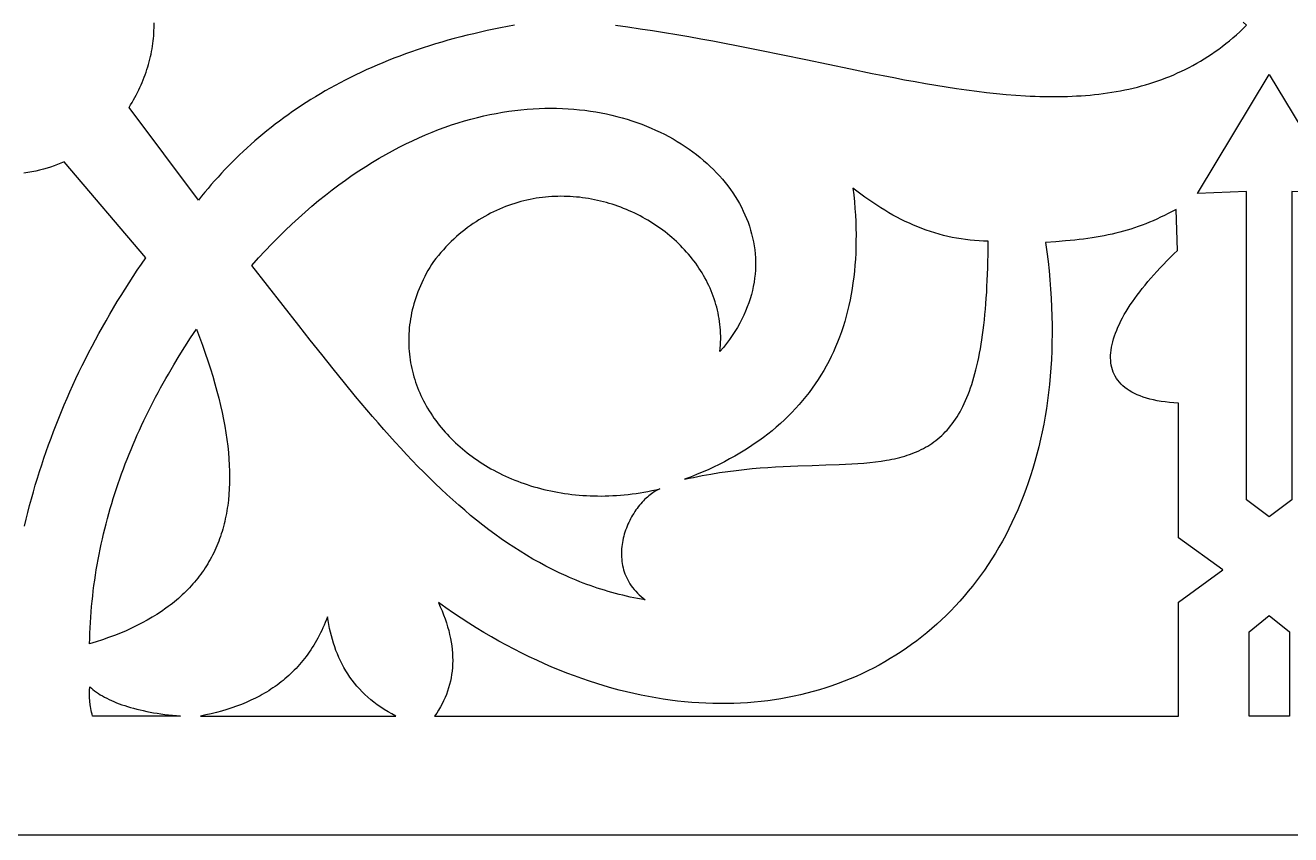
# Model space of a CAD drawing. Extents: x -186 to 189, y -31 to 29.
# Drawn here: x -44.86 to 2.01, y -31.28 to -1.28 of the extents above; entities that cross this region are included whole.
import ezdxf

# ---------------------------------------------------------------- set-up
doc = ezdxf.new("R2010")
doc.units = 0
doc.header["$MEASUREMENT"] = 0
doc.layers.add('LAYER_1', color=18, linetype='CONTINUOUS')

msp = doc.modelspace()

# ---------------------------------------------------------------- linework, layer by layer
at = {"layer": 'LAYER_1'}
for points in [[(-186.282, -31.278), (188.718, -31.278), (188.718, 28.722), (-186.282, 28.722)], [(0.378, -18.865), (0.378, -7.444), (-1.444, -7.514), (1.218, -3.1), (3.881, -7.514), (2.059, -7.444), (2.059, -18.865), (1.218, -19.496)], [(-21.352, -18.46), (-21.405, -18.484), (-21.458, -18.51), (-21.51, -18.539), (-21.562, -18.571), (-21.615, -18.605), (-21.666, -18.642), (-21.718, -18.68), (-21.769, -18.722), (-21.819, -18.765), (-21.869, -18.81), (-21.919, -18.858), (-21.967, -18.907), (-22.015, -18.959), (-22.062, -19.012), (-22.109, -19.067), (-22.154, -19.124), (-22.198, -19.183), (-22.241, -19.243), (-22.283, -19.305), (-22.324, -19.368), (-22.363, -19.433), (-22.401, -19.499), (-22.438, -19.566), (-22.473, -19.634), (-22.507, -19.704), (-22.539, -19.774), (-22.569, -19.846), (-22.597, -19.918), (-22.624, -19.991), (-22.649, -20.066), (-22.672, -20.14), (-22.693, -20.216), (-22.711, -20.292), (-22.728, -20.369), (-22.742, -20.446), (-22.754, -20.523), (-22.764, -20.601), (-22.772, -20.679), (-22.776, -20.757), (-22.779, -20.836), (-22.778, -20.914), (-22.775, -20.992), (-22.77, -21.071), (-22.761, -21.149), (-22.749, -21.227), (-22.735, -21.305), (-22.718, -21.382), (-22.697, -21.459), (-22.673, -21.535), (-22.647, -21.611), (-22.616, -21.686), (-22.583, -21.761), (-22.546, -21.834), (-22.506, -21.907), (-22.462, -21.979), (-22.414, -22.05), (-22.363, -22.12), (-22.308, -22.189), (-22.249, -22.257), (-22.186, -22.324), (-22.12, -22.389), (-22.049, -22.453), (-21.974, -22.515), (-21.895, -22.576), (-22.037, -22.552), (-22.178, -22.525), (-22.317, -22.498), (-22.457, -22.468), (-22.595, -22.437), (-22.732, -22.405), (-22.869, -22.371), (-23.005, -22.335), (-23.14, -22.298), (-23.275, -22.26), (-23.408, -22.22), (-23.541, -22.179), (-23.673, -22.136), (-23.805, -22.092), (-23.936, -22.046), (-24.066, -21.999), (-24.195, -21.95), (-24.324, -21.9), (-24.452, -21.849), (-24.579, -21.796), (-24.706, -21.742), (-24.832, -21.687), (-25.083, -21.572), (-25.331, -21.452), (-25.576, -21.326), (-25.82, -21.195), (-26.061, -21.06), (-26.299, -20.919), (-26.536, -20.773), (-26.771, -20.623), (-27.004, -20.468), (-27.235, -20.308), (-27.464, -20.144), (-27.692, -19.975), (-27.918, -19.801), (-28.142, -19.624), (-28.365, -19.442), (-28.586, -19.255), (-28.806, -19.065), (-29.025, -18.871), (-29.243, -18.673), (-29.459, -18.471), (-29.675, -18.265), (-29.89, -18.055), (-30.103, -17.842), (-30.316, -17.626), (-30.528, -17.406), (-30.74, -17.182), (-30.951, -16.955), (-31.161, -16.726), (-31.371, -16.492), (-31.58, -16.256), (-31.79, -16.017), (-31.999, -15.775), (-32.208, -15.531), (-32.416, -15.283), (-32.625, -15.033), (-33.043, -14.525), (-33.462, -14.008), (-33.882, -13.482), (-34.305, -12.948), (-34.73, -12.406), (-36.469, -10.175), (-36.224, -9.902), (-35.978, -9.637), (-35.731, -9.379), (-35.484, -9.129), (-35.237, -8.886), (-34.989, -8.65), (-34.741, -8.421), (-34.492, -8.199), (-34.244, -7.984), (-33.995, -7.776), (-33.746, -7.575), (-33.497, -7.381), (-33.248, -7.194), (-32.999, -7.013), (-32.75, -6.839), (-32.501, -6.671), (-32.252, -6.51), (-32.004, -6.355), (-31.756, -6.207), (-31.509, -6.065), (-31.262, -5.929), (-31.015, -5.799), (-30.769, -5.675), (-30.524, -5.557), (-30.279, -5.446), (-30.035, -5.34), (-29.792, -5.239), (-29.55, -5.145), (-29.308, -5.056), (-29.068, -4.973), (-28.828, -4.896), (-28.59, -4.824), (-28.353, -4.757), (-28.116, -4.696), (-27.882, -4.64), (-27.648, -4.589), (-27.416, -4.543), (-27.185, -4.502), (-26.955, -4.467), (-26.727, -4.436), (-26.501, -4.41), (-26.276, -4.389), (-26.053, -4.373), (-25.832, -4.362), (-25.612, -4.355), (-25.394, -4.353), (-25.179, -4.355), (-24.965, -4.361), (-24.753, -4.372), (-24.543, -4.387), (-24.335, -4.407), (-24.13, -4.43), (-23.927, -4.458), (-23.726, -4.49), (-23.527, -4.525), (-23.331, -4.565), (-23.137, -4.608), (-22.946, -4.656), (-22.757, -4.706), (-22.571, -4.761), (-22.388, -4.819), (-22.207, -4.88), (-22.029, -4.945), (-21.854, -5.014), (-21.682, -5.085), (-21.513, -5.16), (-21.347, -5.238), (-21.183, -5.319), (-21.023, -5.403), (-20.867, -5.491), (-20.713, -5.581), (-20.563, -5.673), (-20.416, -5.769), (-20.273, -5.867), (-20.133, -5.968), (-19.996, -6.072), (-19.863, -6.178), (-19.734, -6.286), (-19.608, -6.397), (-19.486, -6.51), (-19.368, -6.626), (-19.254, -6.743), (-19.144, -6.863), (-19.037, -6.985), (-18.935, -7.109), (-18.837, -7.234), (-18.742, -7.362), (-18.653, -7.491), (-18.567, -7.622), (-18.485, -7.755), (-18.408, -7.889), (-18.336, -8.024), (-18.267, -8.162), (-18.204, -8.3), (-18.145, -8.44), (-18.09, -8.581), (-18.04, -8.723), (-17.995, -8.867), (-17.955, -9.011), (-17.92, -9.157), (-17.889, -9.303), (-17.864, -9.45), (-17.843, -9.598), (-17.828, -9.747), (-17.818, -9.897), (-17.813, -10.047), (-17.813, -10.197), (-17.818, -10.348), (-17.829, -10.5), (-17.846, -10.651), (-17.867, -10.803), (-17.895, -10.955), (-17.927, -11.108), (-17.966, -11.26), (-18.01, -11.412), (-18.06, -11.565), (-18.116, -11.717), (-18.177, -11.869), (-18.245, -12.02), (-18.318, -12.172), (-18.398, -12.323), (-18.483, -12.473), (-18.575, -12.623), (-18.673, -12.773), (-18.777, -12.921), (-18.888, -13.069), (-19.004, -13.216), (-19.128, -13.363), (-19.117, -13.249), (-19.109, -13.136), (-19.104, -13.024), (-19.102, -12.912), (-19.102, -12.801), (-19.105, -12.691), (-19.111, -12.581), (-19.119, -12.472), (-19.13, -12.363), (-19.144, -12.255), (-19.16, -12.148), (-19.179, -12.042), (-19.2, -11.936), (-19.223, -11.831), (-19.249, -11.727), (-19.278, -11.624), (-19.308, -11.522), (-19.341, -11.42), (-19.377, -11.319), (-19.414, -11.22), (-19.454, -11.121), (-19.496, -11.023), (-19.54, -10.926), (-19.586, -10.83), (-19.634, -10.735), (-19.685, -10.641), (-19.737, -10.548), (-19.792, -10.457), (-19.848, -10.366), (-19.906, -10.276), (-19.966, -10.188), (-20.028, -10.1), (-20.092, -10.014), (-20.158, -9.929), (-20.225, -9.845), (-20.294, -9.762), (-20.365, -9.681), (-20.438, -9.601), (-20.512, -9.522), (-20.588, -9.444), (-20.665, -9.368), (-20.744, -9.293), (-20.824, -9.22), (-20.906, -9.147), (-20.989, -9.077), (-21.074, -9.007), (-21.16, -8.939), (-21.247, -8.873), (-21.336, -8.808), (-21.426, -8.744), (-21.517, -8.682), (-21.61, -8.622), (-21.703, -8.563), (-21.798, -8.506), (-21.894, -8.45), (-21.991, -8.396), (-22.089, -8.343), (-22.188, -8.292), (-22.288, -8.243), (-22.39, -8.196), (-22.491, -8.15), (-22.594, -8.106), (-22.698, -8.064), (-22.803, -8.023), (-22.908, -7.985), (-23.014, -7.948), (-23.121, -7.913), (-23.229, -7.88), (-23.337, -7.848), (-23.446, -7.819), (-23.555, -7.791), (-23.665, -7.766), (-23.776, -7.742), (-23.887, -7.721), (-23.998, -7.701), (-24.11, -7.683), (-24.223, -7.668), (-24.335, -7.654), (-24.449, -7.643), (-24.562, -7.633), (-24.676, -7.626), (-24.79, -7.621), (-24.904, -7.618), (-25.018, -7.617), (-25.133, -7.618), (-25.247, -7.622), (-25.362, -7.628), (-25.477, -7.636), (-25.592, -7.646), (-25.706, -7.659), (-25.821, -7.674), (-25.936, -7.691), (-26.05, -7.711), (-26.165, -7.733), (-26.279, -7.757), (-26.393, -7.784), (-26.507, -7.813), (-26.621, -7.845), (-26.734, -7.879), (-26.847, -7.916), (-26.959, -7.955), (-27.072, -7.997), (-27.183, -8.041), (-27.295, -8.088), (-27.405, -8.137), (-27.516, -8.189), (-27.625, -8.244), (-27.734, -8.301), (-27.843, -8.361), (-27.951, -8.424), (-28.058, -8.489), (-28.164, -8.557), (-28.27, -8.628), (-28.375, -8.702), (-28.479, -8.778), (-28.582, -8.857), (-28.684, -8.939), (-28.786, -9.024), (-28.886, -9.112), (-28.986, -9.203), (-29.084, -9.296), (-29.182, -9.393), (-29.278, -9.492), (-29.373, -9.595), (-29.468, -9.7), (-29.561, -9.808), (-29.652, -9.92), (-29.743, -10.034), (-29.813, -10.146), (-29.881, -10.258), (-29.945, -10.37), (-30.007, -10.483), (-30.066, -10.595), (-30.121, -10.707), (-30.174, -10.819), (-30.224, -10.932), (-30.272, -11.044), (-30.316, -11.156), (-30.358, -11.268), (-30.397, -11.381), (-30.433, -11.493), (-30.466, -11.604), (-30.497, -11.716), (-30.525, -11.828), (-30.55, -11.939), (-30.573, -12.05), (-30.593, -12.161), (-30.61, -12.272), (-30.625, -12.383), (-30.637, -12.493), (-30.646, -12.603), (-30.654, -12.712), (-30.658, -12.821), (-30.66, -12.93), (-30.66, -13.039), (-30.657, -13.147), (-30.652, -13.254), (-30.644, -13.362), (-30.634, -13.468), (-30.621, -13.575), (-30.606, -13.68), (-30.589, -13.786), (-30.57, -13.89), (-30.548, -13.994), (-30.524, -14.098), (-30.497, -14.201), (-30.469, -14.303), (-30.438, -14.405), (-30.405, -14.506), (-30.37, -14.606), (-30.332, -14.706), (-30.293, -14.805), (-30.251, -14.903), (-30.208, -15), (-30.162, -15.097), (-30.114, -15.193), (-30.064, -15.288), (-30.012, -15.382), (-29.958, -15.475), (-29.902, -15.567), (-29.844, -15.659), (-29.784, -15.749), (-29.723, -15.839), (-29.659, -15.927), (-29.593, -16.015), (-29.526, -16.102), (-29.457, -16.187), (-29.385, -16.272), (-29.313, -16.355), (-29.238, -16.438), (-29.161, -16.519), (-29.083, -16.599), (-29.003, -16.678), (-28.922, -16.756), (-28.838, -16.833), (-28.753, -16.908), (-28.667, -16.982), (-28.578, -17.055), (-28.489, -17.127), (-28.397, -17.197), (-28.304, -17.266), (-28.21, -17.334), (-28.113, -17.4), (-28.016, -17.465), (-27.917, -17.529), (-27.816, -17.591), (-27.714, -17.652), (-27.611, -17.712), (-27.506, -17.769), (-27.4, -17.826), (-27.292, -17.881), (-27.183, -17.934), (-27.073, -17.986), (-26.961, -18.036), (-26.848, -18.085), (-26.734, -18.132), (-26.619, -18.177), (-26.502, -18.221), (-26.384, -18.263), (-26.265, -18.303), (-26.145, -18.342), (-26.023, -18.379), (-25.901, -18.414), (-25.777, -18.448), (-25.653, -18.479), (-25.527, -18.509), (-25.4, -18.537), (-25.272, -18.563), (-25.143, -18.587), (-25.013, -18.61), (-24.883, -18.63), (-24.751, -18.649), (-24.618, -18.665), (-24.484, -18.68), (-24.35, -18.692), (-24.214, -18.703), (-24.078, -18.711), (-23.941, -18.718), (-23.803, -18.722), (-23.664, -18.724), (-23.525, -18.725), (-23.384, -18.723), (-23.243, -18.719), (-23.102, -18.712), (-22.959, -18.704), (-22.816, -18.693), (-22.672, -18.68), (-22.528, -18.665), (-22.383, -18.648), (-22.237, -18.628), (-22.091, -18.606), (-21.945, -18.581), (-21.797, -18.555), (-21.649, -18.525), (-21.501, -18.494)], [(-14.201, -7.315), (-14.173, -7.568), (-14.149, -7.818), (-14.129, -8.066), (-14.113, -8.31), (-14.101, -8.552), (-14.093, -8.792), (-14.089, -9.029), (-14.09, -9.263), (-14.094, -9.494), (-14.102, -9.723), (-14.114, -9.949), (-14.13, -10.172), (-14.15, -10.393), (-14.174, -10.611), (-14.202, -10.826), (-14.234, -11.039), (-14.27, -11.249), (-14.31, -11.456), (-14.354, -11.66), (-14.402, -11.862), (-14.453, -12.062), (-14.509, -12.258), (-14.569, -12.452), (-14.633, -12.643), (-14.701, -12.832), (-14.773, -13.017), (-14.849, -13.201), (-14.928, -13.381), (-15.012, -13.559), (-15.1, -13.734), (-15.191, -13.907), (-15.287, -14.076), (-15.387, -14.243), (-15.49, -14.408), (-15.598, -14.57), (-15.709, -14.729), (-15.825, -14.885), (-15.944, -15.039), (-16.068, -15.19), (-16.195, -15.339), (-16.326, -15.485), (-16.462, -15.628), (-16.601, -15.768), (-16.744, -15.906), (-16.891, -16.041), (-17.042, -16.174), (-17.197, -16.304), (-17.356, -16.431), (-17.519, -16.555), (-17.686, -16.677), (-17.857, -16.797), (-18.032, -16.913), (-18.211, -17.027), (-18.393, -17.138), (-18.58, -17.247), (-18.771, -17.353), (-18.965, -17.456), (-19.164, -17.557), (-19.366, -17.655), (-19.572, -17.75), (-19.783, -17.843), (-19.997, -17.933), (-20.215, -18.021), (-20.437, -18.105), (-20.272, -18.068), (-20.109, -18.033), (-19.946, -18), (-19.785, -17.968), (-19.466, -17.91), (-19.15, -17.859), (-18.84, -17.814), (-18.533, -17.775), (-18.231, -17.74), (-17.933, -17.711), (-17.64, -17.686), (-17.352, -17.664), (-17.067, -17.646), (-16.788, -17.631), (-16.513, -17.618), (-16.242, -17.607), (-15.716, -17.589), (-15.207, -17.574), (-14.718, -17.557), (-14.481, -17.546), (-14.248, -17.534), (-14.02, -17.52), (-13.797, -17.503), (-13.58, -17.483), (-13.366, -17.459), (-13.158, -17.431), (-12.955, -17.399), (-12.856, -17.381), (-12.757, -17.361), (-12.66, -17.341), (-12.564, -17.318), (-12.469, -17.295), (-12.376, -17.269), (-12.284, -17.243), (-12.193, -17.214), (-12.104, -17.184), (-12.015, -17.152), (-11.928, -17.118), (-11.843, -17.082), (-11.758, -17.045), (-11.675, -17.005), (-11.593, -16.963), (-11.513, -16.919), (-11.434, -16.873), (-11.356, -16.825), (-11.279, -16.774), (-11.204, -16.721), (-11.13, -16.666), (-11.058, -16.608), (-10.986, -16.548), (-10.916, -16.485), (-10.848, -16.419), (-10.781, -16.351), (-10.715, -16.28), (-10.65, -16.206), (-10.587, -16.129), (-10.525, -16.049), (-10.464, -15.967), (-10.405, -15.881), (-10.347, -15.792), (-10.291, -15.7), (-10.236, -15.604), (-10.182, -15.506), (-10.13, -15.404), (-10.079, -15.299), (-10.029, -15.19), (-9.981, -15.077), (-9.934, -14.961), (-9.889, -14.842), (-9.845, -14.719), (-9.802, -14.592), (-9.761, -14.461), (-9.721, -14.326), (-9.683, -14.188), (-9.646, -14.045), (-9.61, -13.898), (-9.576, -13.748), (-9.544, -13.593), (-9.512, -13.434), (-9.482, -13.27), (-9.454, -13.103), (-9.427, -12.931), (-9.401, -12.754), (-9.377, -12.573), (-9.355, -12.387), (-9.333, -12.197), (-9.314, -12.002), (-9.295, -11.802), (-9.279, -11.598), (-9.263, -11.389), (-9.249, -11.174), (-9.237, -10.955), (-9.226, -10.731), (-9.216, -10.502), (-9.208, -10.267), (-9.202, -10.028), (-9.197, -9.783), (-9.193, -9.532), (-9.191, -9.277), (-9.361, -9.274), (-9.53, -9.267), (-9.698, -9.256), (-9.866, -9.24), (-10.032, -9.221), (-10.197, -9.198), (-10.361, -9.17), (-10.525, -9.139), (-10.688, -9.104), (-10.849, -9.064), (-11.01, -9.022), (-11.17, -8.975), (-11.329, -8.924), (-11.487, -8.87), (-11.645, -8.813), (-11.801, -8.751), (-11.957, -8.686), (-12.112, -8.618), (-12.266, -8.546), (-12.419, -8.471), (-12.572, -8.392), (-12.724, -8.31), (-12.875, -8.225), (-13.025, -8.136), (-13.174, -8.044), (-13.323, -7.949), (-13.471, -7.851), (-13.619, -7.75), (-13.765, -7.646), (-13.911, -7.538), (-14.056, -7.428)], [(-0.498, -21.466), (-2.144, -20.275), (-2.144, -15.966), (-2.144, -15.283), (-2.315, -15.272), (-2.48, -15.257), (-2.637, -15.238), (-2.789, -15.216), (-2.934, -15.191), (-3.073, -15.162), (-3.206, -15.13), (-3.332, -15.095), (-3.453, -15.056), (-3.567, -15.014), (-3.675, -14.97), (-3.778, -14.922), (-3.874, -14.871), (-3.965, -14.817), (-4.049, -14.761), (-4.128, -14.701), (-4.202, -14.639), (-4.269, -14.574), (-4.331, -14.507), (-4.388, -14.437), (-4.439, -14.364), (-4.484, -14.289), (-4.524, -14.211), (-4.559, -14.131), (-4.589, -14.049), (-4.613, -13.965), (-4.632, -13.878), (-4.646, -13.789), (-4.655, -13.698), (-4.659, -13.605), (-4.658, -13.51), (-4.652, -13.413), (-4.641, -13.314), (-4.625, -13.214), (-4.605, -13.111), (-4.58, -13.007), (-4.55, -12.901), (-4.515, -12.794), (-4.476, -12.685), (-4.433, -12.575), (-4.385, -12.463), (-4.333, -12.35), (-4.276, -12.235), (-4.215, -12.12), (-4.15, -12.003), (-4.081, -11.885), (-4.008, -11.765), (-3.93, -11.645), (-3.849, -11.524), (-3.763, -11.402), (-3.674, -11.279), (-3.58, -11.155), (-3.483, -11.03), (-3.383, -10.905), (-3.278, -10.779), (-3.17, -10.652), (-3.058, -10.525), (-2.943, -10.398), (-2.824, -10.27), (-2.702, -10.141), (-2.576, -10.013), (-2.447, -9.884), (-2.315, -9.754), (-2.179, -9.625), (-2.232, -8.101), (-2.378, -8.179), (-2.522, -8.254), (-2.664, -8.325), (-2.805, -8.393), (-2.944, -8.458), (-3.082, -8.52), (-3.22, -8.578), (-3.357, -8.634), (-3.494, -8.687), (-3.631, -8.737), (-3.767, -8.784), (-3.904, -8.829), (-4.042, -8.871), (-4.181, -8.911), (-4.32, -8.949), (-4.461, -8.984), (-4.603, -9.017), (-4.747, -9.048), (-4.893, -9.078), (-5.041, -9.105), (-5.191, -9.131), (-5.344, -9.155), (-5.5, -9.178), (-5.658, -9.199), (-5.821, -9.219), (-5.986, -9.237), (-6.329, -9.271), (-6.688, -9.301), (-7.066, -9.327), (-7.019, -9.679), (-6.976, -10.029), (-6.939, -10.375), (-6.907, -10.718), (-6.881, -11.058), (-6.859, -11.395), (-6.843, -11.729), (-6.832, -12.059), (-6.826, -12.387), (-6.826, -12.711), (-6.83, -13.032), (-6.839, -13.349), (-6.853, -13.664), (-6.872, -13.975), (-6.895, -14.282), (-6.924, -14.587), (-6.957, -14.888), (-6.995, -15.185), (-7.037, -15.48), (-7.084, -15.771), (-7.136, -16.058), (-7.192, -16.342), (-7.253, -16.622), (-7.318, -16.899), (-7.387, -17.173), (-7.461, -17.443), (-7.539, -17.709), (-7.621, -17.972), (-7.708, -18.231), (-7.798, -18.486), (-7.893, -18.738), (-7.992, -18.986), (-8.095, -19.231), (-8.201, -19.472), (-8.312, -19.709), (-8.426, -19.942), (-8.545, -20.172), (-8.667, -20.398), (-8.793, -20.62), (-8.922, -20.838), (-9.056, -21.052), (-9.193, -21.262), (-9.333, -21.469), (-9.477, -21.672), (-9.624, -21.87), (-9.775, -22.065), (-9.93, -22.256), (-10.087, -22.443), (-10.248, -22.626), (-10.412, -22.805), (-10.579, -22.979), (-10.75, -23.15), (-10.924, -23.317), (-11.1, -23.479), (-11.28, -23.637), (-11.463, -23.792), (-11.648, -23.942), (-11.837, -24.087), (-12.028, -24.229), (-12.223, -24.367), (-12.42, -24.5), (-12.619, -24.629), (-12.822, -24.753), (-13.027, -24.873), (-13.234, -24.989), (-13.444, -25.101), (-13.657, -25.208), (-13.872, -25.311), (-14.089, -25.409), (-14.309, -25.503), (-14.531, -25.593), (-14.755, -25.678), (-14.982, -25.759), (-15.211, -25.835), (-15.442, -25.906), (-15.675, -25.973), (-15.91, -26.035), (-16.147, -26.093), (-16.386, -26.146), (-16.627, -26.195), (-16.869, -26.239), (-17.114, -26.278), (-17.36, -26.312), (-17.608, -26.342), (-17.858, -26.367), (-18.11, -26.388), (-18.363, -26.403), (-18.617, -26.414), (-18.873, -26.42), (-19.131, -26.421), (-19.39, -26.417), (-19.65, -26.408), (-19.912, -26.395), (-20.175, -26.376), (-20.439, -26.353), (-20.704, -26.324), (-20.971, -26.291), (-21.238, -26.252), (-21.507, -26.209), (-21.777, -26.161), (-22.047, -26.107), (-22.319, -26.049), (-22.591, -25.985), (-22.865, -25.916), (-23.139, -25.842), (-23.414, -25.763), (-23.689, -25.679), (-23.965, -25.589), (-24.242, -25.494), (-24.519, -25.394), (-24.797, -25.289), (-25.076, -25.179), (-25.355, -25.063), (-25.634, -24.942), (-25.913, -24.815), (-26.193, -24.683), (-26.473, -24.546), (-26.754, -24.403), (-27.034, -24.255), (-27.315, -24.102), (-27.595, -23.943), (-27.876, -23.778), (-28.157, -23.608), (-28.437, -23.433), (-28.718, -23.252), (-28.998, -23.065), (-29.278, -22.873), (-29.558, -22.675), (-29.489, -22.828), (-29.425, -22.979), (-29.366, -23.129), (-29.312, -23.278), (-29.262, -23.425), (-29.218, -23.571), (-29.178, -23.715), (-29.143, -23.858), (-29.113, -24), (-29.087, -24.14), (-29.066, -24.279), (-29.05, -24.416), (-29.039, -24.552), (-29.032, -24.687), (-29.03, -24.82), (-29.033, -24.952), (-29.04, -25.083), (-29.052, -25.212), (-29.068, -25.34), (-29.09, -25.466), (-29.115, -25.591), (-29.146, -25.715), (-29.181, -25.837), (-29.22, -25.958), (-29.264, -26.078), (-29.313, -26.196), (-29.366, -26.313), (-29.423, -26.429), (-29.485, -26.544), (-29.552, -26.657), (-29.623, -26.768), (-29.698, -26.879), (-2.144, -26.879), (-2.144, -22.657)], [(-38.519, -12.539), (-38.405, -12.841), (-38.297, -13.138), (-38.194, -13.431), (-38.096, -13.72), (-38.005, -14.005), (-37.919, -14.286), (-37.838, -14.563), (-37.763, -14.835), (-37.694, -15.104), (-37.63, -15.369), (-37.571, -15.63), (-37.519, -15.887), (-37.472, -16.14), (-37.43, -16.389), (-37.394, -16.635), (-37.363, -16.876), (-37.338, -17.113), (-37.319, -17.347), (-37.305, -17.577), (-37.297, -17.803), (-37.295, -18.025), (-37.297, -18.243), (-37.306, -18.458), (-37.32, -18.669), (-37.34, -18.876), (-37.352, -18.978), (-37.365, -19.079), (-37.38, -19.18), (-37.396, -19.279), (-37.414, -19.378), (-37.432, -19.475), (-37.453, -19.572), (-37.475, -19.667), (-37.498, -19.762), (-37.522, -19.856), (-37.548, -19.949), (-37.575, -20.041), (-37.604, -20.132), (-37.634, -20.223), (-37.666, -20.312), (-37.699, -20.4), (-37.733, -20.488), (-37.769, -20.574), (-37.806, -20.66), (-37.844, -20.745), (-37.884, -20.829), (-37.925, -20.912), (-37.968, -20.994), (-38.012, -21.076), (-38.058, -21.156), (-38.105, -21.235), (-38.153, -21.314), (-38.203, -21.392), (-38.254, -21.469), (-38.306, -21.545), (-38.36, -21.62), (-38.416, -21.694), (-38.472, -21.768), (-38.53, -21.84), (-38.59, -21.912), (-38.651, -21.983), (-38.713, -22.053), (-38.777, -22.122), (-38.842, -22.19), (-38.908, -22.257), (-38.976, -22.324), (-39.046, -22.39), (-39.116, -22.455), (-39.189, -22.519), (-39.262, -22.582), (-39.337, -22.644), (-39.413, -22.705), (-39.491, -22.766), (-39.57, -22.826), (-39.651, -22.885), (-39.816, -23), (-39.987, -23.112), (-40.164, -23.221), (-40.346, -23.327), (-40.534, -23.429), (-40.727, -23.528), (-40.926, -23.624), (-41.131, -23.717), (-41.341, -23.806), (-41.557, -23.892), (-41.779, -23.975), (-42.006, -24.055), (-42.239, -24.132), (-42.478, -24.205), (-42.474, -24.006), (-42.467, -23.808), (-42.459, -23.61), (-42.449, -23.412), (-42.436, -23.215), (-42.422, -23.018), (-42.405, -22.822), (-42.386, -22.626), (-42.366, -22.431), (-42.343, -22.236), (-42.318, -22.042), (-42.291, -21.849), (-42.263, -21.655), (-42.232, -21.463), (-42.199, -21.27), (-42.165, -21.079), (-42.128, -20.887), (-42.09, -20.697), (-42.05, -20.507), (-42.008, -20.317), (-41.964, -20.128), (-41.918, -19.939), (-41.87, -19.751), (-41.821, -19.564), (-41.769, -19.377), (-41.716, -19.19), (-41.661, -19.004), (-41.605, -18.819), (-41.546, -18.634), (-41.486, -18.45), (-41.424, -18.266), (-41.361, -18.083), (-41.296, -17.901), (-41.229, -17.719), (-41.16, -17.537), (-41.09, -17.357), (-41.018, -17.176), (-40.945, -16.997), (-40.87, -16.818), (-40.793, -16.639), (-40.715, -16.461), (-40.636, -16.284), (-40.554, -16.107), (-40.472, -15.931), (-40.387, -15.756), (-40.302, -15.581), (-40.214, -15.406), (-40.126, -15.233), (-40.035, -15.06), (-39.944, -14.887), (-39.851, -14.715), (-39.756, -14.544), (-39.661, -14.373), (-39.563, -14.203), (-39.365, -13.865), (-39.161, -13.53), (-38.952, -13.197), (-38.738, -12.867)], [(-38.37, -26.879), (-31.136, -26.879), (-31.283, -26.801), (-31.426, -26.72), (-31.563, -26.637), (-31.695, -26.551), (-31.823, -26.462), (-31.945, -26.37), (-32.063, -26.276), (-32.176, -26.18), (-32.284, -26.08), (-32.388, -25.979), (-32.487, -25.875), (-32.582, -25.768), (-32.672, -25.659), (-32.758, -25.548), (-32.84, -25.435), (-32.918, -25.319), (-32.992, -25.201), (-33.062, -25.081), (-33.128, -24.959), (-33.19, -24.835), (-33.248, -24.708), (-33.303, -24.58), (-33.354, -24.45), (-33.402, -24.318), (-33.446, -24.184), (-33.487, -24.048), (-33.525, -23.911), (-33.559, -23.772), (-33.591, -23.631), (-33.619, -23.488), (-33.644, -23.344), (-33.667, -23.198), (-33.707, -23.303), (-33.749, -23.407), (-33.792, -23.508), (-33.836, -23.608), (-33.881, -23.705), (-33.928, -23.802), (-33.976, -23.896), (-34.025, -23.988), (-34.075, -24.079), (-34.127, -24.169), (-34.179, -24.256), (-34.233, -24.342), (-34.288, -24.426), (-34.344, -24.509), (-34.401, -24.589), (-34.46, -24.669), (-34.519, -24.746), (-34.579, -24.823), (-34.641, -24.897), (-34.704, -24.97), (-34.768, -25.042), (-34.832, -25.112), (-34.898, -25.18), (-34.965, -25.247), (-35.033, -25.312), (-35.102, -25.376), (-35.172, -25.439), (-35.243, -25.5), (-35.315, -25.56), (-35.388, -25.618), (-35.462, -25.675), (-35.537, -25.731), (-35.612, -25.785), (-35.689, -25.838), (-35.767, -25.889), (-35.845, -25.94), (-35.925, -25.989), (-36.005, -26.036), (-36.086, -26.083), (-36.168, -26.128), (-36.335, -26.215), (-36.505, -26.297), (-36.678, -26.374), (-36.855, -26.447), (-37.034, -26.515), (-37.217, -26.579), (-37.402, -26.639), (-37.59, -26.694), (-37.781, -26.746), (-37.975, -26.794), (-38.171, -26.838)], [(1.218, -23.157), (1.967, -23.763), (1.967, -26.879), (0.469, -26.879), (0.469, -23.763)], [(-42.473, -25.795), (-42.416, -25.847), (-42.356, -25.897), (-42.293, -25.947), (-42.226, -25.995), (-42.156, -26.043), (-42.083, -26.089), (-42.007, -26.135), (-41.927, -26.179), (-41.845, -26.223), (-41.759, -26.265), (-41.67, -26.306), (-41.578, -26.346), (-41.483, -26.385), (-41.385, -26.423), (-41.283, -26.459), (-41.179, -26.495), (-41.072, -26.529), (-40.962, -26.562), (-40.849, -26.593), (-40.732, -26.623), (-40.613, -26.652), (-40.491, -26.68), (-40.366, -26.706), (-40.239, -26.731), (-40.108, -26.755), (-39.974, -26.777), (-39.838, -26.797), (-39.699, -26.817), (-39.557, -26.835), (-39.412, -26.851), (-39.265, -26.866), (-39.114, -26.879), (-42.373, -26.879), (-42.391, -26.809), (-42.407, -26.74), (-42.421, -26.67), (-42.434, -26.6), (-42.446, -26.531), (-42.455, -26.462), (-42.47, -26.324), (-42.479, -26.189), (-42.482, -26.055), (-42.48, -25.923)]]:
    msp.add_lwpolyline(points, close=True, dxfattribs=at)
for points in [[(-26.738, -1.278), (-26.997, -1.325), (-27.253, -1.374), (-27.506, -1.424), (-27.756, -1.477), (-28.004, -1.532), (-28.249, -1.589), (-28.492, -1.647), (-28.732, -1.708), (-28.97, -1.771), (-29.204, -1.835), (-29.437, -1.902), (-29.667, -1.97), (-29.894, -2.04), (-30.119, -2.113), (-30.341, -2.187), (-30.561, -2.262), (-30.778, -2.34), (-30.993, -2.419), (-31.205, -2.501), (-31.415, -2.584), (-31.623, -2.669), (-31.828, -2.755), (-32.03, -2.843), (-32.231, -2.933), (-32.429, -3.025), (-32.624, -3.118), (-32.818, -3.213), (-33.009, -3.31), (-33.197, -3.408), (-33.384, -3.508), (-33.568, -3.61), (-33.75, -3.713), (-33.929, -3.818), (-34.107, -3.924), (-34.282, -4.032), (-34.454, -4.141), (-34.625, -4.252), (-34.794, -4.364), (-34.96, -4.478), (-35.124, -4.593), (-35.286, -4.71), (-35.446, -4.828), (-35.604, -4.948), (-35.759, -5.069), (-35.913, -5.191), (-36.064, -5.315), (-36.213, -5.44), (-36.361, -5.566), (-36.506, -5.694), (-36.649, -5.823), (-36.79, -5.954), (-36.93, -6.085), (-37.067, -6.218), (-37.202, -6.352), (-37.335, -6.488), (-37.467, -6.624), (-37.596, -6.762), (-37.723, -6.901), (-37.849, -7.041), (-37.973, -7.183), (-38.094, -7.325), (-38.214, -7.469), (-38.332, -7.614), (-38.449, -7.759), (-41.02, -4.322), (-40.963, -4.231), (-40.908, -4.139), (-40.854, -4.047), (-40.803, -3.954), (-40.753, -3.862), (-40.705, -3.768), (-40.659, -3.675), (-40.614, -3.581), (-40.572, -3.487), (-40.531, -3.393), (-40.492, -3.299), (-40.455, -3.204), (-40.419, -3.109), (-40.386, -3.014), (-40.354, -2.919), (-40.324, -2.823), (-40.296, -2.727), (-40.27, -2.632), (-40.245, -2.536), (-40.223, -2.439), (-40.202, -2.343), (-40.183, -2.247), (-40.166, -2.15), (-40.15, -2.053), (-40.137, -1.957), (-40.125, -1.86), (-40.115, -1.763), (-40.107, -1.666), (-40.1, -1.569), (-40.096, -1.472), (-40.093, -1.375), (-40.092, -1.278), (-40.093, -1.181)], [(-23.003, -1.278), (-22.544, -1.339), (-22.087, -1.404), (-21.632, -1.473), (-21.18, -1.544), (-20.73, -1.618), (-20.282, -1.696), (-19.838, -1.775), (-19.395, -1.856), (-18.955, -1.94), (-18.518, -2.024), (-17.652, -2.198), (-16.796, -2.374), (-15.951, -2.55), (-14.296, -2.896), (-13.486, -3.062), (-13.085, -3.142), (-12.687, -3.219), (-12.293, -3.294), (-11.901, -3.366), (-11.513, -3.435), (-11.128, -3.5), (-10.746, -3.562), (-10.367, -3.62), (-9.991, -3.674), (-9.619, -3.723), (-9.25, -3.767), (-8.884, -3.806), (-8.522, -3.84), (-8.163, -3.869), (-7.808, -3.891), (-7.632, -3.9), (-7.456, -3.908), (-7.281, -3.913), (-7.107, -3.918), (-6.935, -3.92), (-6.763, -3.921), (-6.591, -3.92), (-6.421, -3.917), (-6.252, -3.913), (-6.083, -3.906), (-5.916, -3.898), (-5.749, -3.888), (-5.583, -3.876), (-5.419, -3.862), (-5.255, -3.845), (-5.092, -3.827), (-4.93, -3.807), (-4.769, -3.785), (-4.608, -3.76), (-4.449, -3.733), (-4.291, -3.704), (-4.134, -3.673), (-3.977, -3.64), (-3.822, -3.604), (-3.667, -3.566), (-3.514, -3.525), (-3.361, -3.482), (-3.21, -3.437), (-3.059, -3.389), (-2.91, -3.338), (-2.761, -3.285), (-2.613, -3.229), (-2.467, -3.171), (-2.321, -3.11), (-2.176, -3.046), (-2.033, -2.98), (-1.89, -2.911), (-1.748, -2.839), (-1.608, -2.764), (-1.468, -2.686), (-1.329, -2.606), (-1.192, -2.522), (-1.055, -2.436), (-0.92, -2.346), (-0.785, -2.254), (-0.652, -2.158), (-0.52, -2.059), (-0.388, -1.958), (-0.258, -1.852), (-0.129, -1.744), (0, -1.633), (0.127, -1.518), (0.253, -1.4), (0.378, -1.278), (0.253, -1.157)], [(-44.896, -19.841), (-44.835, -19.586), (-44.771, -19.331), (-44.704, -19.078), (-44.635, -18.825), (-44.564, -18.572), (-44.491, -18.321), (-44.415, -18.069), (-44.336, -17.819), (-44.255, -17.569), (-44.172, -17.319), (-44.087, -17.071), (-43.999, -16.823), (-43.908, -16.575), (-43.815, -16.328), (-43.72, -16.082), (-43.623, -15.836), (-43.523, -15.591), (-43.42, -15.347), (-43.316, -15.103), (-43.208, -14.86), (-43.099, -14.617), (-42.987, -14.375), (-42.873, -14.134), (-42.756, -13.893), (-42.637, -13.653), (-42.515, -13.414), (-42.391, -13.175), (-42.265, -12.937), (-42.136, -12.699), (-42.004, -12.462), (-41.871, -12.226), (-41.735, -11.99), (-41.596, -11.755), (-41.455, -11.521), (-41.312, -11.287), (-41.166, -11.053), (-41.018, -10.821), (-40.868, -10.589), (-40.715, -10.357), (-40.559, -10.127), (-40.402, -9.896), (-43.423, -6.338), (-43.541, -6.391), (-43.664, -6.441), (-43.792, -6.488), (-43.923, -6.532), (-44.057, -6.573), (-44.194, -6.612), (-44.334, -6.647), (-44.477, -6.68), (-44.621, -6.709), (-44.767, -6.734), (-44.914, -6.757)]]:
    msp.add_lwpolyline(points, dxfattribs=at)

doc.saveas('drawing.dxf')
